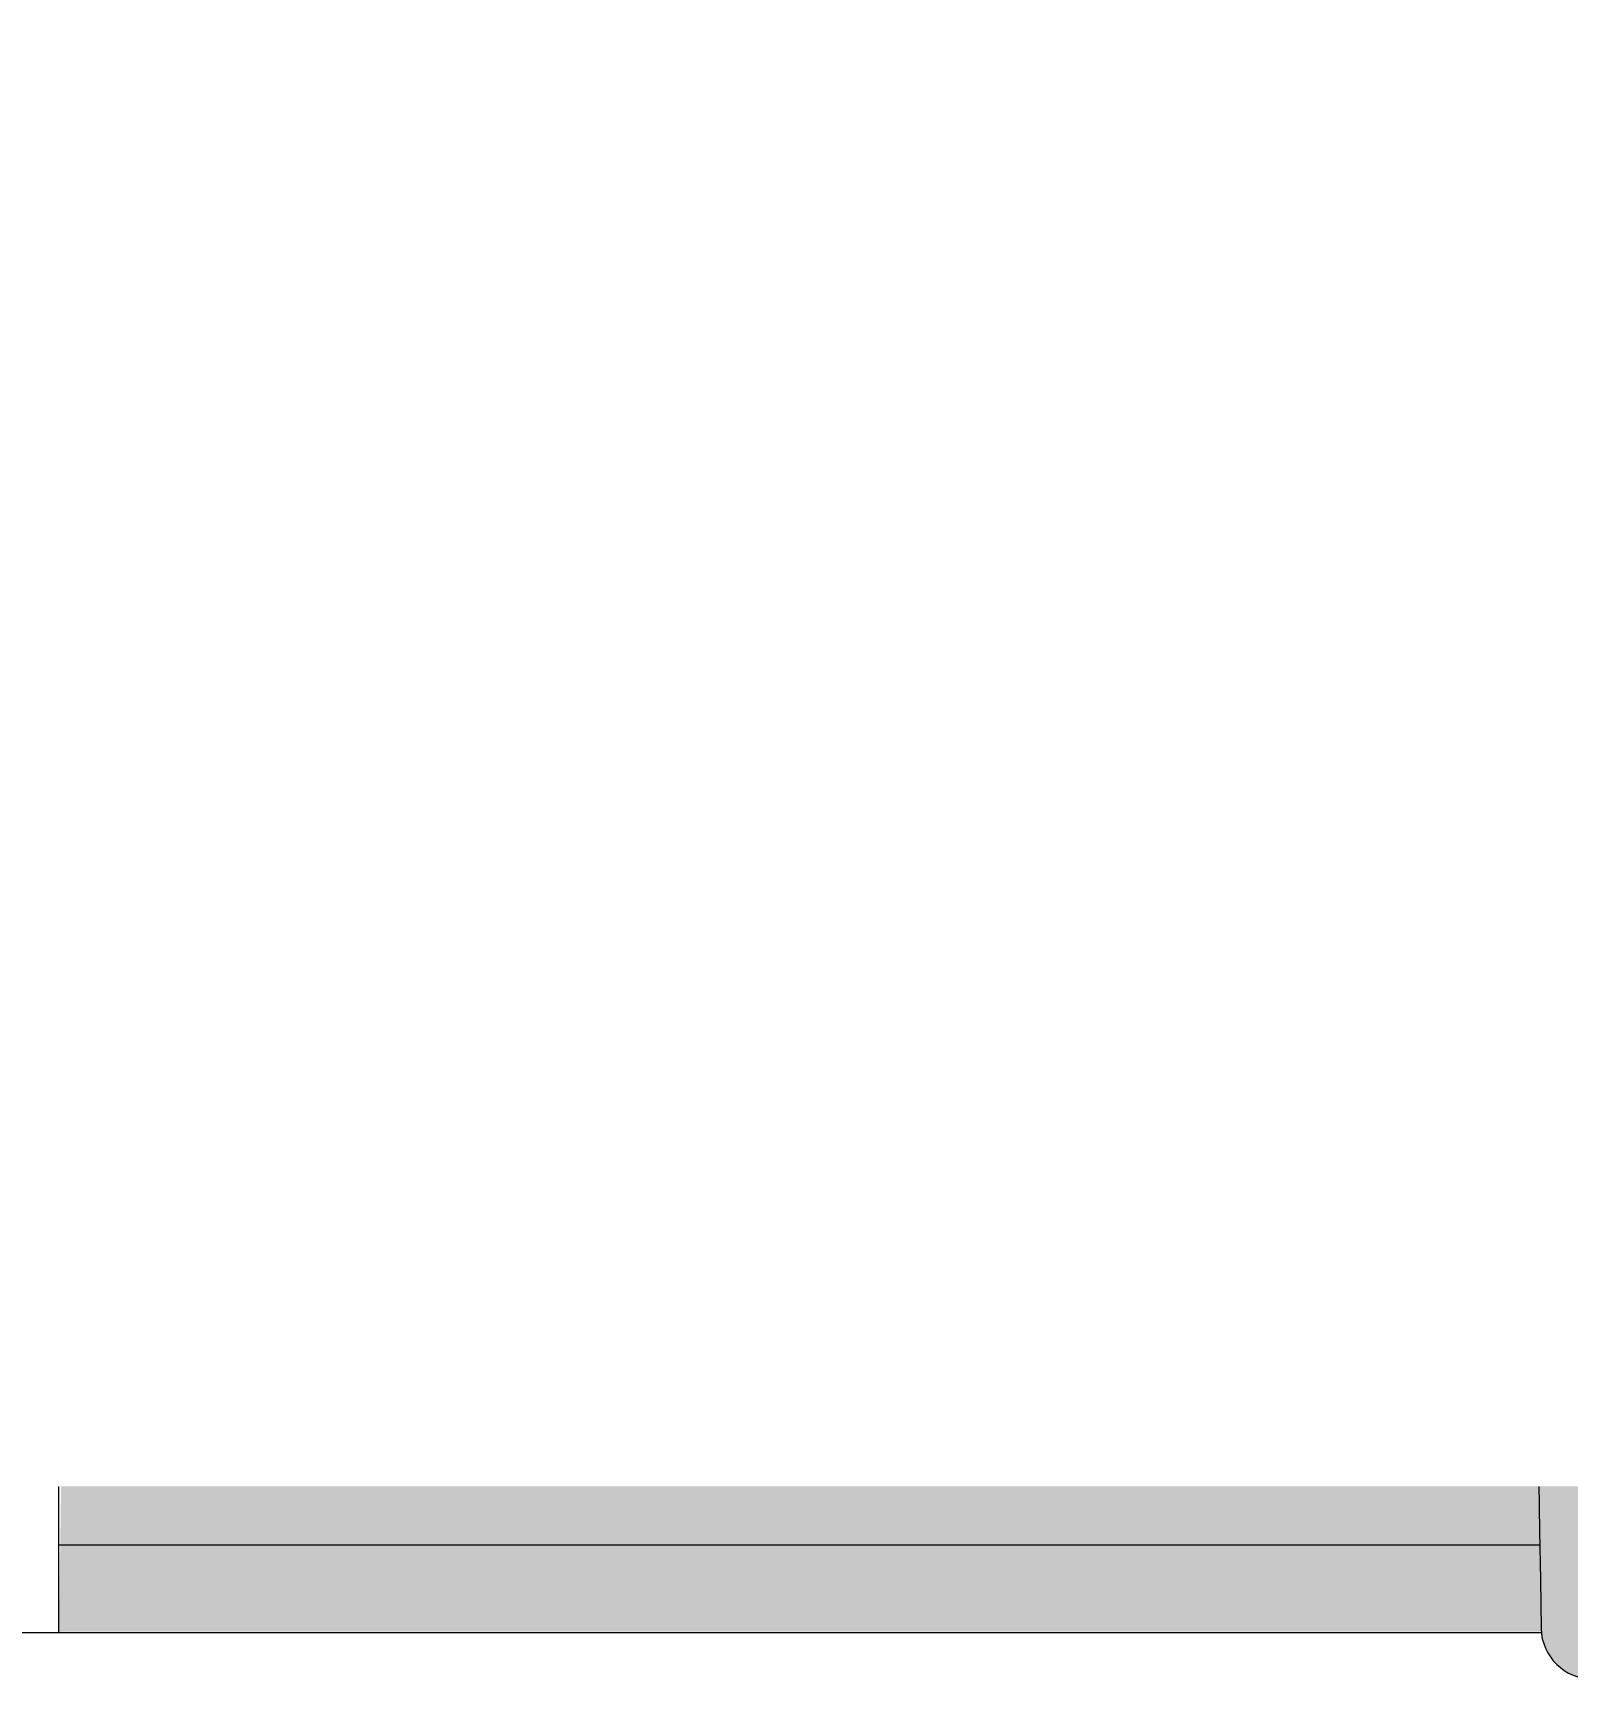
# Model space of a CAD drawing. Header units: millimetres. Extents: x -16811 to 32579, y 147992 to 176118.
# Drawn here: x -1319 to -432, y 158940 to 159892 of the extents above; entities that cross this region are included whole.
import ezdxf

# ---------------------------------------------------------------- set-up
doc = ezdxf.new("R2010")
doc.units = ezdxf.units.MM
doc.header["$MEASUREMENT"] = 0
doc.layers.add('Furniture[2345]', color=7, linetype='Continuous', lineweight=20)
doc.layers.add('Room.Text[4]', color=7, linetype='Continuous', lineweight=20)
doc.layers.add('Hatching[2345]', color=7, linetype='Continuous')
doc.styles.add('RoomInfo', font='stylu.ttf')
doc.linetypes.add('FENCELINE1', pattern='A,0.25,-0.1,[133,ltypeshp.shx,S=0.1,R=0,X=-0.1,Y=0],-0.1,1', length=1.45)

msp = doc.modelspace()

# ---------------------------------------------------------------- hatches: boundary and pattern name
at = {"layer": 'Hatching[2345]'}
h = msp.add_hatch(color=254, dxfattribs=at)
h.set_gradient(color1=(188, 218, 240), color2=(188, 218, 240), centered=1, one_color=1, tint=0.84, name='SPHERICAL')
h.paths.add_polyline_path([(92.95, 160773, 0.381867), (63.14, 160799.66), (-416.69, 160799.66, 0.381867), (-446.51, 160773, 0.007425), (-446.57, 158968.92, 0.407012), (-416.58, 158939.66), (63.14, 158939.66, 0.381867), (92.95, 158966.32, 0.033624)])
h = msp.add_hatch(color=7, dxfattribs=at)
h.set_gradient(color1=(255, 255, 255), one_color=1, tint=1)
h.paths.add_polyline_path([(-446.42, 159017.69), (-1303.64, 159017.69, -0.000196), (-1304.32, 158969.95, -0.024285), (-1304.48, 158967.04), (-446.42, 158967.04)])
h.paths.add_polyline_path([(-446.42, 160767.04), (-1304.3, 160767.04, -0.000203), (-1303.59, 160717.69), (-446.42, 160717.69)])
h.paths.add_polyline_path([(-446.42, 160717.69), (-1303.59, 160717.69, -0.000412), (-1302.28, 160617.69), (-446.42, 160617.69)])
h.paths.add_polyline_path([(-446.42, 160617.69), (-1302.28, 160617.69, -0.000412), (-1301.13, 160517.69), (-446.42, 160517.69)])
h.paths.add_polyline_path([(-446.42, 160517.69), (-1301.13, 160517.69, -0.000412), (-1300.14, 160417.69), (-446.42, 160417.69)])
h.paths.add_polyline_path([(-446.42, 160417.69), (-1300.14, 160417.69, -0.000412), (-1299.32, 160317.69), (-446.42, 160317.69)])
h.paths.add_polyline_path([(-446.42, 160317.69), (-1299.32, 160317.69, -0.000412), (-1298.67, 160217.69), (-446.42, 160217.69)])
h.paths.add_polyline_path([(-446.42, 160217.69), (-1298.67, 160217.69, -0.000412), (-1298.17, 160117.69), (-446.42, 160117.69)])
h.paths.add_polyline_path([(-446.42, 160117.69), (-1298.17, 160117.69, -0.000412), (-1297.85, 160017.69), (-446.42, 160017.69)])
h.paths.add_polyline_path([(-446.42, 160017.69), (-1297.85, 160017.69, -0.000412), (-1297.69, 159917.69), (-446.42, 159917.69)])
h.paths.add_polyline_path([(-446.42, 159917.69), (-1297.69, 159917.69, -0.000412), (-1297.69, 159817.69), (-446.42, 159817.69)])
h.paths.add_polyline_path([(-446.42, 159817.69), (-1297.69, 159817.69, -0.000412), (-1297.86, 159717.69), (-446.42, 159717.69)])
h.paths.add_polyline_path([(-446.42, 159717.69), (-1297.86, 159717.69, -0.000412), (-1298.19, 159617.69), (-446.42, 159617.69)])
h.paths.add_polyline_path([(-446.42, 159617.69), (-1298.19, 159617.69, -0.000412), (-1298.68, 159517.69), (-446.42, 159517.69)])
h.paths.add_polyline_path([(-446.42, 159517.69), (-1298.68, 159517.69, -0.000412), (-1299.35, 159417.69), (-446.42, 159417.69)])
h.paths.add_polyline_path([(-446.42, 159417.69), (-1299.35, 159417.69, -0.000412), (-1300.17, 159317.69), (-446.42, 159317.69)])
h.paths.add_polyline_path([(-446.42, 159317.69), (-1300.17, 159317.69, -0.000412), (-1301.16, 159217.69), (-446.42, 159217.69)])
h.paths.add_polyline_path([(-446.42, 159217.69), (-1301.16, 159217.69, -0.000412), (-1302.32, 159117.69), (-446.42, 159117.69)])
h.paths.add_polyline_path([(-446.42, 159117.69), (-1302.32, 159117.69, -0.000412), (-1303.64, 159017.69), (-446.42, 159017.69)])

# ---------------------------------------------------------------- linework, layer by layer
at = {"layer": 'Furniture[2345]', "color": 150}
msp.add_line((-1304.48, 158967.04), (-1304.48, 160767.04), dxfattribs=at)
at = {"layer": 'Furniture[2345]', "color": 150, "linetype": 'FENCELINE1', "ltscale": 100}
for p, q in [((-1304.48, 159817.25), (-447.49, 159817.25)), ((-1304.48, 159717.25), (-447.49, 159717.25)), ((-1304.48, 159617.25), (-447.49, 159617.25)), ((-1304.48, 159517.25), (-447.49, 159517.25)), ((-1304.48, 159417.25), (-447.49, 159417.25)), ((-1304.48, 159317.25), (-447.49, 159317.25)), ((-1304.48, 159217.25), (-447.49, 159217.25)), ((-1304.48, 159117.25), (-447.49, 159117.25)), ((-1304.48, 159017.25), (-447.49, 159017.25))]:
    msp.add_line(p, q, dxfattribs=at)
at = {"layer": 'Furniture[2345]'}
msp.add_line((-2026.66, 158966.6), (-446.42, 158966.6), dxfattribs=at)
for centre, radius, start, end in [((60294.38, 159868.8), 60747.61, 179.1471393, 180.8487724), ((-416.58, 158969.66), 30, 181.41244, 270)]:
    msp.add_arc(centre, radius, start, end, dxfattribs=at)

# ---------------------------------------------------------------- next in the draw order: texts
at = {"layer": 'Room.Text[4]', "insert": (803.85, 160317.98), "char_height": 400, "width": 1966.6668, "attachment_point": 3, "style": 'RoomInfo', "bg_fill": 2}
msp.add_mtext('{\\C1;ROOM  407}', dxfattribs=at)

doc.saveas('drawing.dxf')
